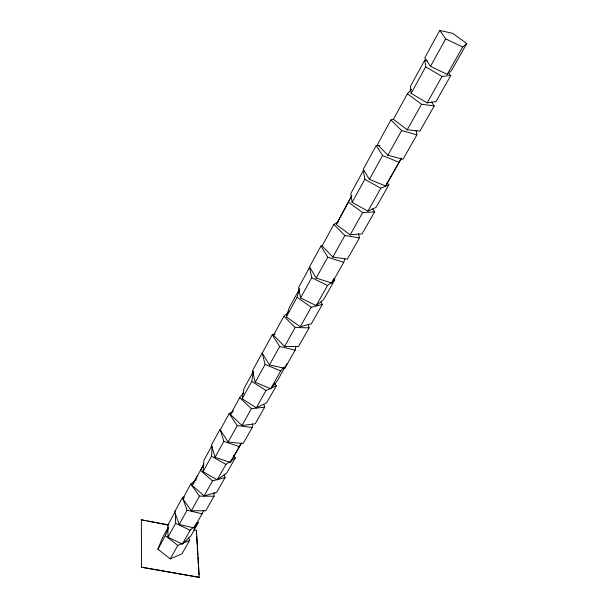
<?xml version="1.0" encoding="UTF-8"?>
<svg xmlns="http://www.w3.org/2000/svg" width="608" height="608" viewBox="0 0 608 608"><rect width="100%" height="100%" fill="white"/><g stroke="black" fill="none" stroke-linecap="round" stroke-linejoin="round"><path stroke-width="0.91" d="M196.384 479.689L190.752 484.052L182.765 498.72L191.338 510.743L205.77 510.743L214.031 496.234L214.054 492.594M233.768 455.65L235.349 457.885L226.655 473.168L217.231 479.773L202.996 471.732L211.5 456.243L212.177 446.781M202.996 471.732L203.908 460.332L211.873 445.702M231.663 412.186L229.163 413.539L220.248 429.917L228.137 441.978L243.04 443.673L252.259 427.462L252.594 423.844M274.748 383.428L276.306 385.791L266.57 402.906L256.287 407.786L242.189 398.749L251.712 381.383L253.293 372.149M242.189 398.749L244.036 388.504L253.452 371.23M274.953 333.845L272.255 334.734L262.238 353.126L269.466 364.929L284.818 368.319L295.176 350.071L295.86 346.598M284.818 368.319L285.182 366.563M320.91 302.161L322.354 304.433L311.372 323.752L300.284 326.724L286.315 316.912L297.046 297.312L299.394 289.53M286.315 316.912L289.036 308.112L299.66 288.663M322.688 245.814L320.91 246.05L309.571 266.866L316.19 278.054L331.968 283.092L343.702 262.398L344.903 258.879M331.968 283.092L333.1 279.855M188.594 537.829L189.628 540.36L182.005 553.744L170.255 558.896L157.905 549.222L165.315 535.671L168.272 528.139M157.905 549.222L162.23 538.3L168.287 527.182M184.201 496.964L182.461 497.534L174.701 511.799L179.185 524.461L194.264 528.01L203.794 510.401M194.264 528.01L196.536 522.789M372.62 208.924L374.543 211.941L362.056 233.913L350.185 234.81L336.315 224.504L351.546 196.171M336.315 224.504L351.926 195.411M168.933 524.955L141.238 519.802L145.829 520.706M199.272 577.334L141.55 567.218L199.272 577.334L196.483 530.381L193.724 529.834M175.469 511.047L167.914 524.924L167.968 537.214L182.324 544.084L190.851 535.929L198.664 522.204L194.72 525.928M380.038 145.684L376.253 145.479L363.31 169.214L369.398 179.383L385.616 185.98L401.554 158.004M338.603 221.776L333.868 224.382L322.118 245.921L332.827 257.07L347.328 259.175L359.442 237.857L358.484 233.495M393.498 119.312L390.906 119.928L377.462 144.56L387.881 155.245L403.028 159.304L416.883 134.885L416.054 130.492M439.728 30.4L424.832 57.714L430.494 66.378L447.207 74.381L451.493 70.513L466.762 43.548L452.74 33.394L439.728 30.4L445.694 38.836L462.642 47.059L466.762 43.548M308.195 324.239L309.122 327.856L298.444 346.628L284.59 346.461L273.501 335.236L283.868 316.244L288.815 311.798M263.849 404.442L264.67 407.155L255.185 423.814L241.992 425.509L230.493 414.542L239.704 397.678L243.641 392.525M224.162 474.878L225.097 477.523L216.623 492.404L204.128 495.885L192.196 485.45L203.862 464.102M192.196 485.45L197.494 475.76M203.938 463.972L200.435 470.372L212.542 480.882L225.097 477.523M427.371 60.96L424.81 60.07L410.461 86.321L411.13 93.343L427.158 102.874L436.042 101.513L450.84 75.445L448.18 72.937M411.525 89.201L407.39 93.769L393.406 119.335L407.261 129.785L419.877 131.13L434.203 105.914L431.566 102.038M411.13 93.343L425.699 66.804L424.81 60.07M167.968 537.214L175.613 523.306L175.499 513.874M352.123 202.403L364.808 179.33L363.326 170.59L350.839 193.473L352.123 202.403L367.901 211.136L376.018 207.419L388.884 184.748L386.984 182.848M300.595 297.928L311.737 277.696L309.563 267.421L298.604 287.538L300.595 297.928L316.19 305.611L323.486 299.82L334.78 279.923L333.48 278.624M255.238 382.295L265.103 364.405L262.162 352.997L252.464 370.819L255.238 382.295L270.674 388.725L277.104 381.132L287.09 363.516M430.494 66.378L445.694 38.836M215.042 457.322L223.835 441.4L220.073 429.202L211.424 445.102L215.042 457.322L230.303 462.361L241.444 443.3M369.398 179.383L382.592 155.511L376.253 145.479M179.185 524.461L187.074 510.203L182.461 497.534M316.19 278.054L327.75 257.176L320.91 246.05M269.466 364.929L279.68 346.514L272.255 334.734M228.137 441.978L237.226 425.615L229.163 413.539M387.881 155.245L401.614 130.545L390.906 119.928M191.338 510.743L199.485 496.12L214.031 496.234M332.827 257.07L344.835 235.524L359.442 237.857M284.59 346.461L295.176 327.499L309.122 327.856M407.261 129.785L421.549 104.249L434.203 105.914M241.992 425.509L251.4 408.698L264.67 407.155M350.185 234.81L362.649 212.58L374.543 211.941M204.128 495.885L212.542 480.882M300.284 326.724L311.243 307.2L322.354 304.433M170.255 558.896L177.825 545.422L189.628 540.36M427.158 102.874L442.016 76.456L450.84 75.445M256.287 407.786L266.015 390.511L276.306 385.791M367.901 211.136L380.828 188.206L388.884 184.748M217.231 479.773L225.91 464.375L229.543 461.882M316.19 305.611L327.537 285.517L334.78 279.923M447.207 74.381L462.642 47.059M182.324 544.084L190.129 530.275L193.412 527.174M270.674 388.725L280.714 370.971L283.617 367.582M385.616 185.98L401.174 158.612M230.303 462.361L241.536 442.791M196.483 530.381L196.551 534.402M230.493 414.542L233.328 410.803M273.501 335.236L274.793 334.05M182.765 498.72L184.171 497.61M230.994 460.879L235.349 457.885M237.226 425.615L252.259 427.462M147.66 521.064L155.01 522.508M156.849 522.872L164.19 524.316M166.03 524.681L167.861 525.038M279.68 346.514L295.176 350.071M187.074 510.203L202.297 513.859M401.614 130.545L416.883 134.885M327.75 257.176L343.702 262.398M223.835 441.4L239.256 446.561M382.592 155.511L399.008 162.313M265.103 364.405L280.714 370.971M175.613 523.306L190.129 530.275M311.737 277.696L327.537 285.517M364.808 179.33L380.828 188.206M211.5 456.243L225.91 464.375M425.699 66.804L442.016 76.456M251.712 381.383L266.015 390.511M297.046 297.312L311.243 307.2M348.513 202.213L362.649 212.58M407.39 93.769L421.549 104.249M165.315 535.671L177.825 545.422M239.704 397.678L251.4 408.698M283.868 316.244L295.176 327.499M333.868 224.382L344.835 235.524M190.752 484.052L199.485 496.12M196.665 536.279L197.167 544.73M197.273 546.607L197.775 555.058M197.889 556.943L198.337 564.452M198.504 567.272L198.945 574.78M141.375 519.528L141.55 567.218"/></g></svg>
